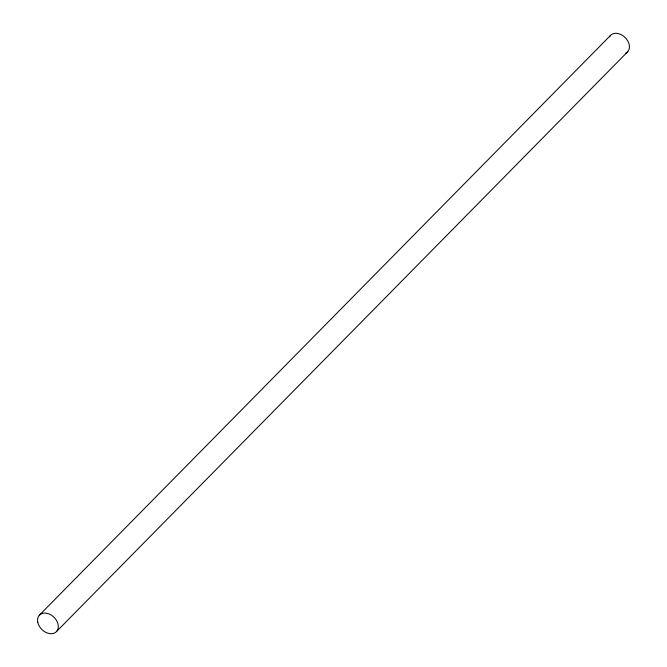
<?xml version="1.0" encoding="UTF-8"?>
<svg xmlns="http://www.w3.org/2000/svg" width="667" height="667" viewBox="0 0 667 667"><rect width="100%" height="100%" fill="white"/><g stroke="black" fill="none" stroke-linecap="round" stroke-linejoin="round"><path stroke-width="1" d="M39.303 615.266L610.438 35.493M56.562 631.507L627.697 51.734M609.563 36.727A11.848 8.613 44.6 0 1 625.212 37.577A11.848 8.613 44.6 0 1 625.904 53.11M37.752 622.169A11.848 8.613 44.6 0 0 54.777 632.883A11.848 8.613 44.6 0 0 51.284 615.107A11.848 8.613 44.6 0 0 37.752 622.169"/></g></svg>
